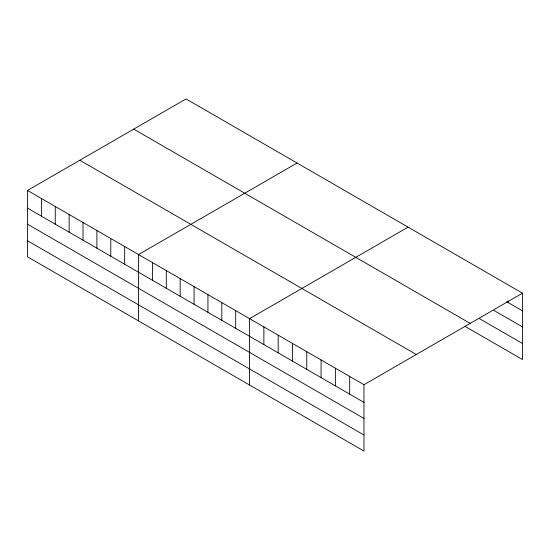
<?xml version="1.0" encoding="UTF-8"?>
<svg xmlns="http://www.w3.org/2000/svg" width="550" height="550" viewBox="0 0 550 550"><rect width="100%" height="100%" fill="white"/><g stroke="black" fill="none" stroke-linecap="round" stroke-linejoin="round"><path stroke-width="0.82" d="M27.5 190.444L363.976 384.704L363.976 451.076L27.5 256.816L27.5 190.444L186.024 98.924L522.5 293.184L522.5 359.556L465.3 326.528M297.062 163.027L138.538 254.554L138.538 320.925M408.1 227.136L249.576 318.656L249.576 385.027M363.976 384.704L522.5 293.184M506.77 301.785L522.5 310.867M493.9 310.42L522.5 326.934M479.6 318.718L522.5 343.489M133.712 129.126L470.188 323.386M79.812 160.243L416.288 354.502M27.5 208.127L363.976 402.387M27.5 224.194L363.976 418.454M27.5 240.749L363.976 435.009M508.2 300.926L508.2 302.61M349.676 376.454L349.676 394.13M335.376 368.197L335.376 385.88M321.076 359.941L321.076 377.623M306.776 351.684L306.776 369.366M292.476 343.427L292.476 361.109M278.176 335.17L278.176 352.853M263.876 326.913L263.876 344.596M235.696 310.647L235.696 328.329M221.815 302.631L221.815 320.313M207.934 294.614L207.934 312.297M194.054 286.605L194.054 304.288M180.173 278.589L180.173 296.271M166.299 270.579L166.299 288.262M152.419 262.563L152.419 280.246M124.657 246.538L124.657 264.22M110.777 238.521L110.777 256.204M96.896 230.512L96.896 248.194M83.016 222.496L83.016 240.178M69.142 214.486L69.142 232.169M55.261 206.47L55.261 224.153M41.381 198.461L41.381 216.143"/></g></svg>
